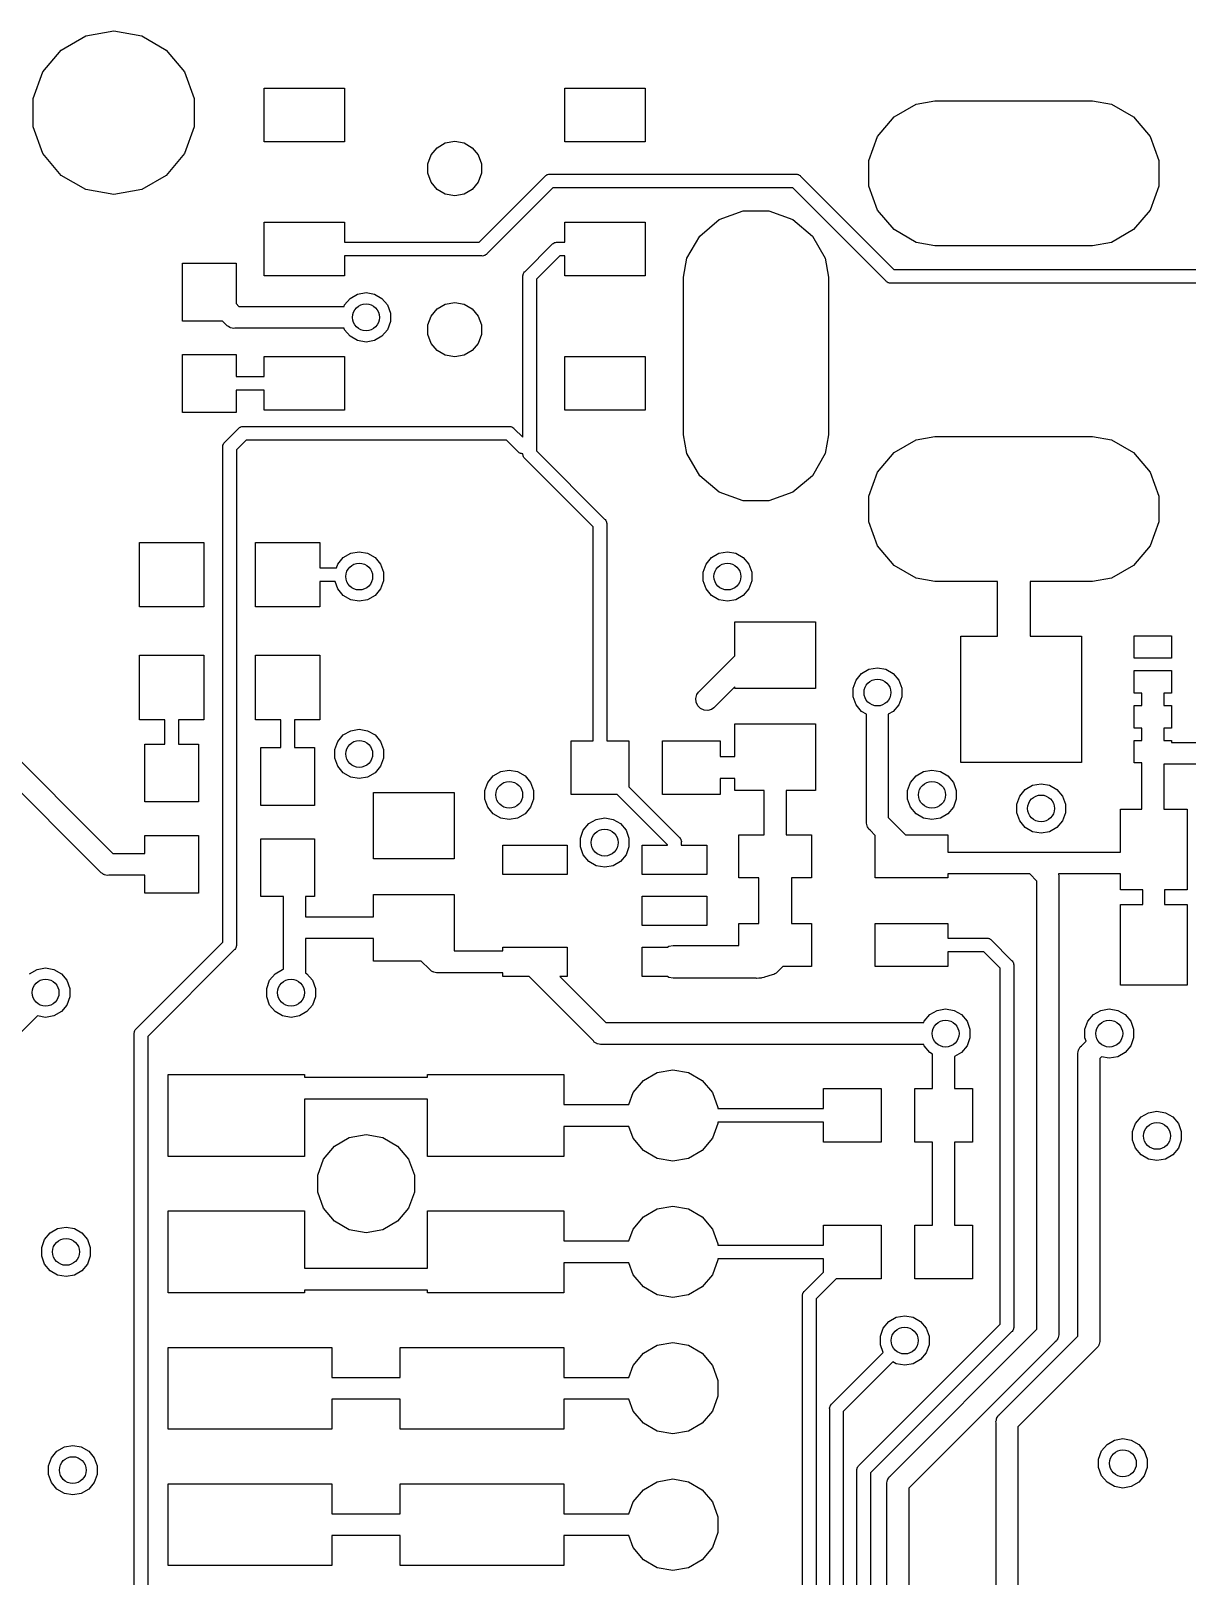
# Model space of a CAD drawing. Extents: x 109.3 to 187.7, y -145.2 to -64.7.
# Drawn here: x 130.83 to 152.36, y -94.53 to -65.76 of the extents above; entities that cross this region are included whole.
import ezdxf

# ---------------------------------------------------------------- set-up
doc = ezdxf.new("R2010")
doc.units = 0
doc.header["$MEASUREMENT"] = 0
doc.layers.add('BLACK', color=7, linetype='CONTINUOUS')

msp = doc.modelspace()

# ---------------------------------------------------------------- linework, layer by layer
at = {"layer": 'BLACK', "linetype": 'CONTINUOUS'}
for p, q in [((131.393, -66.1178), (131.851, -65.8533)), ((131.851, -65.8533), (132.372, -65.7615)), ((132.372, -65.7615), (132.893, -65.8533)), ((132.893, -65.8533), (133.351, -66.1178)), ((131.053, -66.523), (131.393, -66.1178)), ((133.351, -66.1178), (133.691, -66.523)), ((130.872, -67.0201), (131.053, -66.523)), ((133.691, -66.523), (133.872, -67.0201)), ((130.872, -67.5491), (130.872, -67.0201)), ((133.872, -67.0201), (133.872, -67.5491)), ((135.172, -67.8246), (135.172, -66.8246)), ((135.172, -66.8246), (136.672, -66.8246)), ((136.672, -66.8246), (136.672, -67.8246)), ((140.772, -67.8246), (140.772, -66.8246)), ((140.772, -66.8246), (142.272, -66.8246)), ((142.272, -66.8246), (142.272, -67.8246)), ((146.905, -67.3615), (147.317, -67.1234)), ((147.317, -67.1234), (147.668, -67.0616)), ((147.668, -67.0616), (150.604, -67.0616)), ((150.604, -67.0616), (150.955, -67.1234)), ((150.955, -67.1234), (151.367, -67.3615)), ((131.053, -68.0462), (130.872, -67.5491)), ((133.872, -67.5491), (133.691, -68.0462)), ((146.599, -67.7262), (146.905, -67.3615)), ((151.367, -67.3615), (151.673, -67.7262)), ((136.672, -67.8246), (135.172, -67.8246)), ((138.396, -67.9357), (138.548, -67.8475)), ((138.548, -67.8475), (138.722, -67.8169)), ((138.722, -67.8169), (138.896, -67.8475)), ((138.896, -67.8475), (139.048, -67.9357)), ((142.272, -67.8246), (140.772, -67.8246)), ((146.436, -68.1736), (146.599, -67.7262)), ((151.673, -67.7262), (151.836, -68.1736)), ((131.393, -68.4514), (131.053, -68.0462)), ((133.691, -68.0462), (133.351, -68.4514)), ((138.222, -68.2364), (138.282, -68.0707)), ((138.282, -68.0707), (138.396, -67.9357)), ((139.048, -67.9357), (139.162, -68.0707)), ((139.162, -68.0707), (139.222, -68.2364)), ((146.436, -68.6496), (146.436, -68.1736)), ((151.836, -68.1736), (151.836, -68.6496)), ((131.851, -68.7159), (131.393, -68.4514)), ((133.351, -68.4514), (132.893, -68.7159)), ((138.222, -68.4128), (138.222, -68.2364)), ((138.282, -68.5785), (138.222, -68.4128)), ((139.222, -68.4128), (139.162, -68.5785)), ((139.177, -69.6976), (140.406, -68.4687)), ((139.222, -68.2364), (139.222, -68.4128)), ((140.406, -68.4687), (140.417, -68.4558)), ((140.417, -68.4558), (140.432, -68.4474)), ((140.432, -68.4474), (140.446, -68.4377)), ((140.446, -68.4377), (140.451, -68.4363)), ((140.451, -68.4363), (140.456, -68.4334)), ((140.456, -68.4334), (140.473, -68.4305)), ((140.473, -68.4305), (140.489, -68.4261)), ((140.489, -68.4261), (140.506, -68.4276)), ((140.506, -68.4276), (145.067, -68.4276)), ((145.067, -68.4276), (145.083, -68.4261)), ((145.083, -68.4261), (145.1, -68.4305)), ((145.1, -68.4305), (145.116, -68.4334)), ((145.116, -68.4334), (145.121, -68.4363)), ((145.121, -68.4363), (145.127, -68.4377)), ((145.127, -68.4377), (145.14, -68.4474)), ((145.14, -68.4474), (145.155, -68.4558)), ((145.155, -68.4558), (145.166, -68.4687)), ((145.166, -68.4687), (146.903, -70.2056)), ((132.372, -68.8077), (131.851, -68.7159)), ((132.893, -68.7159), (132.372, -68.8077)), ((138.396, -68.7135), (138.282, -68.5785)), ((138.548, -68.8017), (138.396, -68.7135)), ((139.048, -68.7135), (138.896, -68.8017)), ((139.162, -68.5785), (139.048, -68.7135)), ((140.553, -68.6816), (139.324, -69.9105)), ((145.019, -68.6816), (140.553, -68.6816)), ((146.756, -70.4185), (145.019, -68.6816)), ((146.599, -69.097), (146.436, -68.6496)), ((151.836, -68.6496), (151.673, -69.097)), ((138.722, -68.8323), (138.548, -68.8017)), ((138.896, -68.8017), (138.722, -68.8323)), ((135.172, -70.3246), (135.172, -69.3246)), ((135.172, -69.3246), (136.672, -69.3246)), ((136.672, -69.3246), (136.672, -69.6976)), ((140.772, -69.6976), (140.772, -69.3246)), ((140.772, -69.3246), (142.272, -69.3246)), ((142.272, -69.3246), (142.272, -70.3246)), ((143.286, -69.5805), (143.651, -69.2744)), ((143.651, -69.2744), (144.098, -69.1116)), ((144.098, -69.1116), (144.574, -69.1116)), ((144.574, -69.1116), (145.022, -69.2744)), ((145.022, -69.2744), (145.386, -69.5805)), ((146.905, -69.4617), (146.599, -69.097)), ((151.673, -69.097), (151.367, -69.4617)), ((143.048, -69.9928), (143.286, -69.5805)), ((145.386, -69.5805), (145.624, -69.9928)), ((147.317, -69.6998), (146.905, -69.4617)), ((151.367, -69.4617), (150.955, -69.6998)), ((136.672, -69.6976), (139.177, -69.6976)), ((140.033, -70.2389), (140.533, -69.7387)), ((140.533, -69.7387), (140.544, -69.7258)), ((140.544, -69.7258), (140.559, -69.7174)), ((140.559, -69.7174), (140.573, -69.7077)), ((140.573, -69.7077), (140.578, -69.7063)), ((140.578, -69.7063), (140.583, -69.7034)), ((140.583, -69.7034), (140.6, -69.7005)), ((140.6, -69.7005), (140.616, -69.6961)), ((140.616, -69.6961), (140.633, -69.6976)), ((140.633, -69.6976), (140.772, -69.6976)), ((147.668, -69.7616), (147.317, -69.6998)), ((150.604, -69.7616), (147.668, -69.7616)), ((150.955, -69.6998), (150.604, -69.7616)), ((133.65, -71.1631), (133.65, -70.0881)), ((133.65, -70.0881), (134.65, -70.0881)), ((134.65, -70.0881), (134.65, -70.8382)), ((139.225, -69.9516), (136.672, -69.9516)), ((136.672, -69.9516), (136.672, -70.3246)), ((139.241, -69.9531), (139.225, -69.9516)), ((139.258, -69.9487), (139.241, -69.9531)), ((139.274, -69.9458), (139.258, -69.9487)), ((139.279, -69.9429), (139.274, -69.9458)), ((139.285, -69.9415), (139.279, -69.9429)), ((139.298, -69.9318), (139.285, -69.9415)), ((139.313, -69.9234), (139.298, -69.9318)), ((139.324, -69.9105), (139.313, -69.9234)), ((140.68, -69.9516), (140.246, -70.3852)), ((140.772, -69.9516), (140.68, -69.9516)), ((140.772, -70.3246), (140.772, -69.9516)), ((142.986, -70.3435), (143.048, -69.9928)), ((145.624, -69.9928), (145.686, -70.3435)), ((136.672, -70.3246), (135.172, -70.3246)), ((139.991, -70.3214), (139.995, -70.3051)), ((139.992, -70.3381), (139.991, -70.3214)), ((139.992, -73.328), (139.992, -70.3381)), ((139.995, -70.3051), (139.998, -70.2885)), ((139.998, -70.2885), (140.001, -70.2836)), ((140.001, -70.2836), (140.002, -70.2781)), ((140.002, -70.2781), (140.012, -70.2643)), ((140.012, -70.2643), (140.02, -70.2497)), ((140.02, -70.2497), (140.033, -70.2389)), ((140.246, -70.3852), (140.246, -73.582)), ((142.272, -70.3246), (140.772, -70.3246)), ((142.986, -73.2797), (142.986, -70.3435)), ((145.686, -70.3435), (145.686, -73.2797)), ((146.767, -70.4314), (146.756, -70.4185)), ((146.782, -70.4398), (146.767, -70.4314)), ((146.796, -70.4495), (146.782, -70.4398)), ((146.801, -70.4509), (146.796, -70.4495)), ((146.806, -70.4538), (146.801, -70.4509)), ((146.823, -70.4567), (146.806, -70.4538)), ((146.839, -70.4611), (146.823, -70.4567)), ((146.856, -70.4596), (146.839, -70.4611)), ((153.073, -70.4596), (146.856, -70.4596)), ((146.903, -70.2056), (156.624, -70.2056)), ((136.673, -70.8645), (136.775, -70.7421)), ((136.775, -70.7421), (136.914, -70.6622)), ((136.914, -70.6622), (137.071, -70.6344)), ((137.071, -70.6344), (137.228, -70.6622)), ((137.228, -70.6622), (137.367, -70.7421)), ((137.367, -70.7421), (137.47, -70.8645)), ((134.65, -70.8382), (134.703, -70.8914)), ((134.703, -70.8914), (136.663, -70.8914)), ((136.663, -70.8914), (136.673, -70.8645)), ((137.47, -70.8645), (137.524, -71.0147)), ((137.524, -71.0147), (137.524, -71.1745)), ((138.282, -71.0707), (138.396, -70.9357)), ((138.396, -70.9357), (138.548, -70.8475)), ((138.548, -70.8475), (138.722, -70.8169)), ((138.722, -70.8169), (138.896, -70.8475)), ((138.896, -70.8475), (139.048, -70.9357)), ((139.048, -70.9357), (139.162, -71.0707)), ((134.4, -71.1631), (133.65, -71.1631)), ((134.469, -71.232), (134.4, -71.1631)), ((134.486, -71.2527), (134.469, -71.232)), ((134.51, -71.2661), (134.486, -71.2527)), ((134.532, -71.2816), (134.51, -71.2661)), ((134.541, -71.284), (134.532, -71.2816)), ((134.549, -71.2885), (134.541, -71.284)), ((134.575, -71.2932), (134.549, -71.2885)), ((134.601, -71.3001), (134.575, -71.2932)), ((134.628, -71.2978), (134.601, -71.3001)), ((136.663, -71.2978), (134.628, -71.2978)), ((136.673, -71.3247), (136.663, -71.2978)), ((136.775, -71.4471), (136.673, -71.3247)), ((137.47, -71.3247), (137.367, -71.4471)), ((137.524, -71.1745), (137.47, -71.3247)), ((138.222, -71.2364), (138.282, -71.0707)), ((138.222, -71.4128), (138.222, -71.2364)), ((139.162, -71.0707), (139.222, -71.2364)), ((139.222, -71.2364), (139.222, -71.4128)), ((136.914, -71.527), (136.775, -71.4471)), ((137.071, -71.5548), (136.914, -71.527)), ((137.228, -71.527), (137.071, -71.5548)), ((137.367, -71.4471), (137.228, -71.527)), ((138.282, -71.5785), (138.222, -71.4128)), ((138.396, -71.7135), (138.282, -71.5785)), ((139.162, -71.5785), (139.048, -71.7135)), ((139.222, -71.4128), (139.162, -71.5785)), ((133.65, -72.8631), (133.65, -71.7881)), ((133.65, -71.7881), (134.65, -71.7881)), ((134.65, -71.7881), (134.65, -72.1986)), ((135.172, -72.1986), (135.172, -71.8246)), ((135.172, -71.8246), (136.672, -71.8246)), ((136.672, -71.8246), (136.672, -72.8246)), ((138.548, -71.8017), (138.396, -71.7135)), ((138.722, -71.8323), (138.548, -71.8017)), ((138.896, -71.8017), (138.722, -71.8323)), ((139.048, -71.7135), (138.896, -71.8017)), ((140.772, -72.8246), (140.772, -71.8246)), ((140.772, -71.8246), (142.272, -71.8246)), ((142.272, -71.8246), (142.272, -72.8246)), ((134.65, -72.1986), (135.172, -72.1986)), ((135.172, -72.4526), (134.65, -72.4526)), ((134.65, -72.4526), (134.65, -72.8631)), ((135.172, -72.8246), (135.172, -72.4526)), ((134.65, -72.8631), (133.65, -72.8631)), ((136.672, -72.8246), (135.172, -72.8246)), ((142.272, -72.8246), (140.772, -72.8246)), ((134.445, -73.4139), (134.691, -73.1677)), ((134.691, -73.1677), (134.702, -73.1548)), ((134.702, -73.1548), (134.717, -73.1464)), ((134.717, -73.1464), (134.731, -73.1367)), ((134.731, -73.1367), (134.736, -73.1353)), ((134.736, -73.1353), (134.741, -73.1324)), ((134.741, -73.1324), (134.758, -73.1295)), ((134.758, -73.1295), (134.774, -73.1251)), ((134.774, -73.1251), (134.791, -73.1266)), ((134.791, -73.1266), (139.733, -73.1266)), ((139.733, -73.1266), (139.749, -73.1251)), ((139.749, -73.1251), (139.766, -73.1295)), ((139.766, -73.1295), (139.782, -73.1324)), ((139.782, -73.1324), (139.787, -73.1353)), ((139.787, -73.1353), (139.793, -73.1367)), ((139.793, -73.1367), (139.806, -73.1464)), ((139.806, -73.1464), (139.821, -73.1548)), ((139.821, -73.1548), (139.832, -73.1677)), ((139.832, -73.1677), (139.992, -73.328)), ((143.048, -73.6304), (142.986, -73.2797)), ((145.686, -73.2797), (145.624, -73.6304)), ((147.317, -73.3734), (147.668, -73.3116)), ((147.668, -73.3116), (150.604, -73.3116)), ((150.604, -73.3116), (150.955, -73.3734)), ((134.403, -73.4964), (134.407, -73.4801)), ((134.404, -73.5131), (134.403, -73.4964)), ((134.404, -82.726), (134.404, -73.5131)), ((134.407, -73.4801), (134.41, -73.4635)), ((134.41, -73.4635), (134.413, -73.4586)), ((134.413, -73.4586), (134.414, -73.4531)), ((134.414, -73.4531), (134.424, -73.4393)), ((134.424, -73.4393), (134.432, -73.4247)), ((134.432, -73.4247), (134.445, -73.4139)), ((134.838, -73.3806), (134.658, -73.5602)), ((134.658, -73.5602), (134.658, -82.7731)), ((139.685, -73.3806), (134.838, -73.3806)), ((139.898, -73.5935), (139.685, -73.3806)), ((139.909, -73.6064), (139.898, -73.5935)), ((139.924, -73.6148), (139.909, -73.6064)), ((139.938, -73.6245), (139.924, -73.6148)), ((139.943, -73.6259), (139.938, -73.6245)), ((139.948, -73.6288), (139.943, -73.6259)), ((139.965, -73.6317), (139.948, -73.6288)), ((139.981, -73.6361), (139.965, -73.6317)), ((139.992, -73.6351), (139.981, -73.6361)), ((139.991, -73.6458), (139.992, -73.6351)), ((139.995, -73.6621), (139.991, -73.6458)), ((140.246, -73.582), (141.514, -74.8499)), ((143.286, -74.0427), (143.048, -73.6304)), ((145.624, -73.6304), (145.386, -74.0427)), ((146.599, -73.9762), (146.905, -73.6115)), ((146.905, -73.6115), (147.317, -73.3734)), ((150.955, -73.3734), (151.367, -73.6115)), ((151.367, -73.6115), (151.673, -73.9762)), ((139.998, -73.6787), (139.995, -73.6621)), ((140.001, -73.6836), (139.998, -73.6787)), ((140.002, -73.6891), (140.001, -73.6836)), ((140.012, -73.7029), (140.002, -73.6891)), ((140.02, -73.7175), (140.012, -73.7029)), ((140.033, -73.7283), (140.02, -73.7175)), ((141.301, -74.9962), (140.033, -73.7283)), ((143.651, -74.3488), (143.286, -74.0427)), ((145.386, -74.0427), (145.022, -74.3488)), ((146.436, -74.4236), (146.599, -73.9762)), ((151.673, -73.9762), (151.836, -74.4236)), ((144.098, -74.5116), (143.651, -74.3488)), ((145.022, -74.3488), (144.574, -74.5116)), ((146.436, -74.8996), (146.436, -74.4236)), ((151.836, -74.4236), (151.836, -74.8996)), ((144.574, -74.5116), (144.098, -74.5116)), ((141.301, -78.9766), (141.301, -74.9962)), ((141.514, -74.8499), (141.527, -74.8607)), ((141.527, -74.8607), (141.535, -74.8753)), ((141.535, -74.8753), (141.545, -74.8891)), ((141.545, -74.8891), (141.546, -74.8946)), ((141.546, -74.8946), (141.549, -74.8995)), ((141.549, -74.8995), (141.552, -74.9161)), ((141.552, -74.9161), (141.557, -74.9324)), ((141.557, -74.9324), (141.555, -74.9491)), ((141.555, -74.9491), (141.555, -78.9766)), ((146.599, -75.347), (146.436, -74.8996)), ((151.836, -74.8996), (151.673, -75.347)), ((132.852, -76.4866), (132.852, -75.2866)), ((132.852, -75.2866), (134.052, -75.2866)), ((134.052, -75.2866), (134.052, -76.4866)), ((135.011, -76.4866), (135.011, -75.2866)), ((135.011, -75.2866), (136.211, -75.2866)), ((136.211, -75.2866), (136.211, -75.7596)), ((146.905, -75.7117), (146.599, -75.347)), ((151.673, -75.347), (151.367, -75.7117)), ((136.546, -75.6905), (136.648, -75.5681)), ((136.648, -75.5681), (136.787, -75.4882)), ((136.787, -75.4882), (136.944, -75.4604)), ((136.944, -75.4604), (137.101, -75.4882)), ((137.101, -75.4882), (137.24, -75.5681)), ((137.24, -75.5681), (137.343, -75.6905)), ((143.404, -75.6905), (143.506, -75.5681)), ((143.506, -75.5681), (143.645, -75.4882)), ((143.645, -75.4882), (143.802, -75.4604)), ((143.802, -75.4604), (143.959, -75.4882)), ((143.959, -75.4882), (144.098, -75.5681)), ((144.098, -75.5681), (144.201, -75.6905)), ((136.211, -75.7596), (136.52, -75.7596)), ((136.52, -75.7596), (136.546, -75.6905)), ((137.343, -75.6905), (137.397, -75.8407)), ((137.397, -75.8407), (137.397, -76.0005)), ((143.349, -75.8407), (143.404, -75.6905)), ((143.349, -76.0005), (143.349, -75.8407)), ((144.201, -75.6905), (144.255, -75.8407)), ((144.255, -75.8407), (144.255, -76.0005)), ((147.317, -75.9498), (146.905, -75.7117)), ((151.367, -75.7117), (150.955, -75.9498)), ((136.496, -76.0136), (136.211, -76.0136)), ((136.211, -76.0136), (136.211, -76.4866)), ((136.546, -76.1507), (136.496, -76.0136)), ((136.648, -76.2731), (136.546, -76.1507)), ((137.343, -76.1507), (137.24, -76.2731)), ((137.397, -76.0005), (137.343, -76.1507)), ((143.404, -76.1507), (143.349, -76.0005)), ((143.506, -76.2731), (143.404, -76.1507)), ((144.201, -76.1507), (144.098, -76.2731)), ((144.255, -76.0005), (144.201, -76.1507)), ((147.668, -76.0116), (147.317, -75.9498)), ((148.831, -76.0116), (147.668, -76.0116)), ((148.831, -77.0316), (148.831, -76.0116)), ((150.604, -76.0116), (149.441, -76.0116)), ((149.441, -76.0116), (149.441, -77.0316)), ((150.955, -75.9498), (150.604, -76.0116)), ((134.052, -76.4866), (132.852, -76.4866)), ((136.211, -76.4866), (135.011, -76.4866)), ((136.787, -76.353), (136.648, -76.2731)), ((136.944, -76.3808), (136.787, -76.353)), ((137.101, -76.353), (136.944, -76.3808)), ((137.24, -76.2731), (137.101, -76.353)), ((143.645, -76.353), (143.506, -76.2731)), ((143.802, -76.3808), (143.645, -76.353)), ((143.959, -76.353), (143.802, -76.3808)), ((144.098, -76.2731), (143.959, -76.353)), ((143.941, -77.3992), (143.941, -76.7636)), ((143.941, -76.7636), (145.441, -76.7636)), ((145.441, -76.7636), (145.441, -78.0036)), ((148.15, -79.3816), (148.15, -77.0316)), ((148.15, -77.0316), (148.831, -77.0316)), ((149.441, -77.0316), (150.4, -77.0316)), ((150.4, -77.0316), (150.4, -79.3816)), ((151.375, -77.4416), (151.375, -77.0216)), ((151.375, -77.0216), (152.075, -77.0216)), ((152.075, -77.0216), (152.075, -77.4416)), ((132.852, -78.5866), (132.852, -77.3866)), ((132.852, -77.3866), (134.052, -77.3866)), ((134.052, -77.3866), (134.052, -78.5866)), ((135.011, -78.5866), (135.011, -77.3866)), ((135.011, -77.3866), (136.211, -77.3866)), ((136.211, -77.3866), (136.211, -78.5866)), ((143.265, -78.0755), (143.941, -77.3992)), ((146.3, -77.7271), (146.439, -77.6472)), ((146.439, -77.6472), (146.596, -77.6194)), ((146.596, -77.6194), (146.753, -77.6472)), ((146.753, -77.6472), (146.892, -77.7271)), ((152.075, -77.4416), (151.375, -77.4416)), ((151.375, -78.0916), (151.375, -77.6716)), ((151.375, -77.6716), (152.075, -77.6716)), ((152.075, -77.6716), (152.075, -78.0916)), ((146.143, -77.9997), (146.198, -77.8495)), ((146.198, -77.8495), (146.3, -77.7271)), ((146.892, -77.7271), (146.995, -77.8495)), ((146.995, -77.8495), (147.049, -77.9997)), ((143.216, -78.1886), (143.234, -78.1194)), ((143.222, -78.26), (143.216, -78.1886)), ((143.234, -78.1194), (143.265, -78.0755)), ((143.941, -77.974), (143.552, -78.3629)), ((143.941, -78.0036), (143.941, -77.974)), ((145.441, -78.0036), (143.941, -78.0036)), ((146.143, -78.1595), (146.143, -77.9997)), ((146.198, -78.3097), (146.143, -78.1595)), ((147.049, -78.1595), (146.995, -78.3097)), ((147.049, -77.9997), (147.049, -78.1595)), ((151.522, -78.0916), (151.375, -78.0916)), ((151.522, -78.3216), (151.522, -78.0916)), ((152.075, -78.0916), (151.928, -78.0916)), ((151.928, -78.0916), (151.928, -78.3216)), ((129.752, -78.4739), (132.354, -81.0759)), ((143.252, -78.3249), (143.222, -78.26)), ((143.303, -78.3756), (143.252, -78.3249)), ((143.368, -78.4059), (143.303, -78.3756)), ((143.439, -78.4121), (143.368, -78.4059)), ((143.508, -78.3936), (143.439, -78.4121)), ((143.552, -78.3629), (143.508, -78.3936)), ((146.3, -78.4321), (146.198, -78.3097)), ((146.393, -78.4856), (146.3, -78.4321)), ((146.393, -78.6968), (146.393, -78.4856)), ((146.892, -78.4321), (146.799, -78.4856)), ((146.799, -78.4856), (146.799, -80.4084)), ((146.995, -78.3097), (146.892, -78.4321)), ((151.375, -78.7416), (151.375, -78.3216)), ((151.375, -78.3216), (151.522, -78.3216)), ((151.928, -78.3216), (152.075, -78.3216)), ((152.075, -78.3216), (152.075, -78.7416)), ((132.12, -81.4165), (129.518, -78.8145)), ((133.325, -78.5866), (132.852, -78.5866)), ((133.325, -79.0416), (133.325, -78.5866)), ((134.052, -78.5866), (133.579, -78.5866)), ((133.579, -78.5866), (133.579, -79.0416)), ((135.484, -78.5866), (135.011, -78.5866)), ((135.484, -79.1051), (135.484, -78.5866)), ((136.211, -78.5866), (135.738, -78.5866)), ((135.738, -78.5866), (135.738, -79.1051)), ((136.648, -78.8701), (136.787, -78.7902)), ((136.787, -78.7902), (136.944, -78.7624)), ((136.944, -78.7624), (137.101, -78.7902)), ((137.101, -78.7902), (137.24, -78.8701)), ((143.941, -79.2734), (143.941, -78.6636)), ((143.941, -78.6636), (145.441, -78.6636)), ((145.441, -78.6636), (145.441, -79.9036)), ((146.393, -80.4837), (146.393, -78.6968)), ((151.522, -78.7416), (151.375, -78.7416)), ((151.522, -78.9716), (151.522, -78.7416)), ((152.075, -78.7416), (151.928, -78.7416)), ((151.928, -78.7416), (151.928, -78.9716)), ((132.952, -80.1166), (132.952, -79.0416)), ((132.952, -79.0416), (133.325, -79.0416)), ((133.579, -79.0416), (133.952, -79.0416)), ((133.952, -79.0416), (133.952, -80.1166)), ((135.111, -80.1801), (135.111, -79.1051)), ((135.111, -79.1051), (135.484, -79.1051)), ((135.738, -79.1051), (136.111, -79.1051)), ((136.111, -79.1051), (136.111, -80.1801)), ((136.491, -79.1427), (136.546, -78.9925)), ((136.546, -78.9925), (136.648, -78.8701)), ((137.24, -78.8701), (137.343, -78.9925)), ((137.343, -78.9925), (137.397, -79.1427)), ((140.891, -79.9766), (140.891, -78.9766)), ((140.891, -78.9766), (141.301, -78.9766)), ((141.555, -78.9766), (141.966, -78.9766)), ((141.966, -78.9766), (141.966, -79.8345)), ((142.591, -79.9766), (142.591, -78.9766)), ((142.591, -78.9766), (143.666, -78.9766)), ((143.666, -78.9766), (143.666, -79.2734)), ((151.375, -79.3916), (151.375, -78.9716)), ((151.375, -78.9716), (151.522, -78.9716)), ((151.928, -78.9716), (152.075, -78.9716)), ((152.075, -78.9716), (152.075, -79.0074)), ((152.075, -79.0074), (153.368, -79.0074)), ((136.491, -79.3025), (136.491, -79.1427)), ((136.546, -79.4527), (136.491, -79.3025)), ((137.397, -79.3025), (137.343, -79.4527)), ((137.397, -79.1427), (137.397, -79.3025)), ((143.666, -79.2734), (143.941, -79.2734)), ((150.4, -79.3816), (148.15, -79.3816)), ((151.522, -79.3916), (151.375, -79.3916)), ((151.522, -80.2506), (151.522, -79.3916)), ((136.648, -79.5751), (136.546, -79.4527)), ((136.787, -79.655), (136.648, -79.5751)), ((136.944, -79.6828), (136.787, -79.655)), ((137.101, -79.655), (136.944, -79.6828)), ((137.24, -79.5751), (137.101, -79.655)), ((137.343, -79.4527), (137.24, -79.5751)), ((139.34, -79.7545), (139.442, -79.6321)), ((139.442, -79.6321), (139.581, -79.5522)), ((139.581, -79.5522), (139.738, -79.5244)), ((139.738, -79.5244), (139.895, -79.5522)), ((139.895, -79.5522), (140.034, -79.6321)), ((140.034, -79.6321), (140.137, -79.7545)), ((143.941, -79.6798), (143.666, -79.6798)), ((143.666, -79.6798), (143.666, -79.9766)), ((143.941, -79.9036), (143.941, -79.6798)), ((147.214, -79.7545), (147.316, -79.6321)), ((147.316, -79.6321), (147.455, -79.5522)), ((147.455, -79.5522), (147.612, -79.5244)), ((147.612, -79.5244), (147.769, -79.5522)), ((147.769, -79.5522), (147.908, -79.6321)), ((147.908, -79.6321), (148.011, -79.7545)), ((153.538, -79.4138), (151.928, -79.4138)), ((151.928, -79.4138), (151.928, -80.2506)), ((137.21, -81.1786), (137.21, -79.9386)), ((137.21, -79.9386), (138.71, -79.9386)), ((138.71, -79.9386), (138.71, -81.1786)), ((139.285, -79.9047), (139.34, -79.7545)), ((139.285, -80.0645), (139.285, -79.9047)), ((140.137, -79.7545), (140.191, -79.9047)), ((140.191, -79.9047), (140.191, -80.0645)), ((141.748, -79.9766), (140.891, -79.9766)), ((142.689, -80.9173), (141.748, -79.9766)), ((141.966, -79.8345), (142.902, -80.771)), ((143.666, -79.9766), (142.591, -79.9766)), ((144.488, -79.9036), (143.941, -79.9036)), ((144.488, -80.7276), (144.488, -79.9036)), ((145.441, -79.9036), (144.894, -79.9036)), ((144.894, -79.9036), (144.894, -80.7276)), ((147.159, -79.9047), (147.214, -79.7545)), ((147.159, -80.0645), (147.159, -79.9047)), ((148.011, -79.7545), (148.065, -79.9047)), ((148.065, -79.9047), (148.065, -80.0645)), ((149.246, -80.0085), (149.348, -79.8861)), ((149.348, -79.8861), (149.487, -79.8062)), ((149.487, -79.8062), (149.644, -79.7784)), ((149.644, -79.7784), (149.801, -79.8062)), ((149.801, -79.8062), (149.94, -79.8861)), ((149.94, -79.8861), (150.043, -80.0085)), ((133.952, -80.1166), (132.952, -80.1166)), ((136.111, -80.1801), (135.111, -80.1801)), ((139.34, -80.2147), (139.285, -80.0645)), ((139.442, -80.3371), (139.34, -80.2147)), ((140.137, -80.2147), (140.034, -80.3371)), ((140.191, -80.0645), (140.137, -80.2147)), ((147.214, -80.2147), (147.159, -80.0645)), ((147.316, -80.3371), (147.214, -80.2147)), ((148.011, -80.2147), (147.908, -80.3371)), ((148.065, -80.0645), (148.011, -80.2147)), ((149.191, -80.1587), (149.246, -80.0085)), ((149.191, -80.3185), (149.191, -80.1587)), ((150.043, -80.0085), (150.097, -80.1587)), ((150.097, -80.1587), (150.097, -80.3185)), ((151.122, -81.0514), (151.122, -80.2506)), ((151.122, -80.2506), (151.522, -80.2506)), ((151.928, -80.2506), (152.362, -80.2506)), ((152.362, -80.2506), (152.362, -81.7506)), ((139.581, -80.417), (139.442, -80.3371)), ((139.738, -80.4448), (139.581, -80.417)), ((139.895, -80.417), (139.738, -80.4448)), ((140.034, -80.3371), (139.895, -80.417)), ((141.118, -80.6435), (141.22, -80.5211)), ((141.22, -80.5211), (141.359, -80.4412)), ((141.359, -80.4412), (141.516, -80.4134)), ((141.516, -80.4134), (141.673, -80.4412)), ((141.673, -80.4412), (141.812, -80.5211)), ((141.812, -80.5211), (141.915, -80.6435)), ((146.391, -80.5106), (146.393, -80.4837)), ((146.398, -80.5366), (146.391, -80.5106)), ((146.402, -80.5632), (146.398, -80.5366)), ((146.799, -80.4084), (147.118, -80.7276)), ((147.455, -80.417), (147.316, -80.3371)), ((147.612, -80.4448), (147.455, -80.417)), ((147.769, -80.417), (147.612, -80.4448)), ((147.908, -80.3371), (147.769, -80.417)), ((149.246, -80.4687), (149.191, -80.3185)), ((149.348, -80.5911), (149.246, -80.4687)), ((150.043, -80.4687), (149.94, -80.5911)), ((150.097, -80.3185), (150.043, -80.4687)), ((132.952, -81.0759), (132.952, -80.7416)), ((132.952, -80.7416), (133.952, -80.7416)), ((133.952, -80.7416), (133.952, -81.8166)), ((135.111, -81.8801), (135.111, -80.8051)), ((135.111, -80.8051), (136.111, -80.8051)), ((136.111, -80.8051), (136.111, -81.8801)), ((141.063, -80.7937), (141.118, -80.6435)), ((141.063, -80.9535), (141.063, -80.7937)), ((141.915, -80.6435), (141.969, -80.7937)), ((141.969, -80.7937), (141.969, -80.9535)), ((142.902, -80.771), (142.915, -80.7818)), ((142.915, -80.7818), (142.923, -80.7964)), ((142.923, -80.7964), (142.933, -80.8102)), ((142.933, -80.8102), (142.935, -80.8157)), ((142.935, -80.8157), (142.937, -80.8206)), ((142.937, -80.8206), (142.94, -80.8372)), ((142.94, -80.8372), (142.945, -80.8535)), ((144.016, -81.5276), (144.016, -80.7276)), ((144.016, -80.7276), (144.488, -80.7276)), ((144.894, -80.7276), (145.366, -80.7276)), ((145.366, -80.7276), (145.366, -81.5276)), ((146.407, -80.571), (146.402, -80.5632)), ((146.409, -80.5798), (146.407, -80.571)), ((146.425, -80.6019), (146.409, -80.5798)), ((146.438, -80.6252), (146.425, -80.6019)), ((146.459, -80.6426), (146.438, -80.6252)), ((146.556, -80.74), (146.459, -80.6426)), ((146.556, -81.5276), (146.556, -80.74)), ((147.118, -80.7276), (147.906, -80.7276)), ((147.906, -80.7276), (147.906, -81.0514)), ((149.487, -80.671), (149.348, -80.5911)), ((149.644, -80.6988), (149.487, -80.671)), ((149.801, -80.671), (149.644, -80.6988)), ((149.94, -80.5911), (149.801, -80.671)), ((132.354, -81.0759), (132.952, -81.0759)), ((139.616, -81.4686), (139.616, -80.9186)), ((139.616, -80.9186), (140.816, -80.9186)), ((140.816, -80.9186), (140.816, -81.4686)), ((141.118, -81.1037), (141.063, -80.9535)), ((141.22, -81.2261), (141.118, -81.1037)), ((141.915, -81.1037), (141.812, -81.2261)), ((141.969, -80.9535), (141.915, -81.1037)), ((142.216, -81.4686), (142.216, -80.9186)), ((142.216, -80.9186), (142.689, -80.9186)), ((142.689, -80.9186), (142.689, -80.9173)), ((142.945, -80.8535), (142.943, -80.8702)), ((142.943, -80.8702), (142.943, -80.9186)), ((142.943, -80.9186), (143.416, -80.9186)), ((143.416, -80.9186), (143.416, -81.4686)), ((147.906, -81.0514), (149.508, -81.0514)), ((149.508, -81.0514), (149.535, -81.0491)), ((149.535, -81.0491), (149.544, -81.0514)), ((149.544, -81.0514), (151.122, -81.0514)), ((138.71, -81.1786), (137.21, -81.1786)), ((141.359, -81.306), (141.22, -81.2261)), ((141.516, -81.3338), (141.359, -81.306)), ((141.673, -81.306), (141.516, -81.3338)), ((141.812, -81.2261), (141.673, -81.306)), ((132.137, -81.4372), (132.12, -81.4165)), ((132.16, -81.4506), (132.137, -81.4372)), ((132.182, -81.4661), (132.16, -81.4506)), ((132.191, -81.4685), (132.182, -81.4661)), ((132.199, -81.473), (132.191, -81.4685)), ((132.226, -81.4777), (132.199, -81.473)), ((132.252, -81.4846), (132.226, -81.4777)), ((132.278, -81.4823), (132.252, -81.4846)), ((132.952, -81.4823), (132.278, -81.4823)), ((132.952, -81.8166), (132.952, -81.4823)), ((140.816, -81.4686), (139.616, -81.4686)), ((143.416, -81.4686), (142.216, -81.4686)), ((144.386, -81.5276), (144.016, -81.5276)), ((144.386, -82.3786), (144.386, -81.5276)), ((145.366, -81.5276), (144.996, -81.5276)), ((144.996, -81.5276), (144.996, -82.3786)), ((147.906, -81.5276), (146.556, -81.5276)), ((149.433, -81.4578), (147.906, -81.4578)), ((147.906, -81.4578), (147.906, -81.5276)), ((149.568, -81.5928), (149.433, -81.4578)), ((149.568, -89.9334), (149.568, -81.5928)), ((151.122, -81.4578), (149.968, -81.4578)), ((149.968, -81.4578), (149.97, -81.4646)), ((149.97, -81.4646), (149.977, -81.4906)), ((149.977, -81.4906), (149.974, -81.5175)), ((149.974, -81.5175), (149.974, -90.0087)), ((151.122, -81.7506), (151.122, -81.4578)), ((133.952, -81.8166), (132.952, -81.8166)), ((135.534, -81.8801), (135.111, -81.8801)), ((135.534, -82.4978), (135.534, -81.8801)), ((136.111, -81.8801), (135.941, -81.8801)), ((135.941, -81.8801), (135.941, -82.2554)), ((137.21, -82.2554), (137.21, -81.8386)), ((137.21, -81.8386), (138.71, -81.8386)), ((138.71, -81.8386), (138.71, -82.8904)), ((142.216, -82.4186), (142.216, -81.8686)), ((142.216, -81.8686), (143.416, -81.8686)), ((143.416, -81.8686), (143.416, -82.4186)), ((151.539, -81.7506), (151.122, -81.7506)), ((151.539, -82.0286), (151.539, -81.7506)), ((152.362, -81.7506), (151.945, -81.7506)), ((151.945, -81.7506), (151.945, -82.0286)), ((135.941, -82.2554), (137.21, -82.2554)), ((151.122, -83.5286), (151.122, -82.0286)), ((151.122, -82.0286), (151.539, -82.0286)), ((151.945, -82.0286), (152.362, -82.0286)), ((152.362, -82.0286), (152.362, -83.5286)), ((135.532, -82.5066), (135.534, -82.4978)), ((135.534, -82.5335), (135.532, -82.5066)), ((135.534, -83.232), (135.534, -82.5335)), ((143.416, -82.4186), (142.216, -82.4186)), ((144.016, -82.7888), (144.016, -82.3786)), ((144.016, -82.3786), (144.386, -82.3786)), ((144.996, -82.3786), (145.366, -82.3786)), ((145.366, -82.3786), (145.366, -83.1786)), ((146.556, -83.1786), (146.556, -82.3786)), ((146.556, -82.3786), (147.906, -82.3786)), ((147.906, -82.3786), (147.906, -82.6516)), ((132.794, -84.3359), (134.404, -82.726)), ((134.638, -82.8469), (134.63, -82.8615)), ((134.648, -82.8331), (134.638, -82.8469)), ((134.649, -82.8276), (134.648, -82.8331)), ((134.652, -82.8227), (134.649, -82.8276)), ((134.655, -82.8061), (134.652, -82.8227)), ((134.66, -82.7898), (134.655, -82.8061)), ((134.658, -82.7731), (134.66, -82.7898)), ((137.21, -82.6618), (135.941, -82.6618)), ((135.941, -82.6618), (135.941, -83.2983)), ((137.21, -83.0786), (137.21, -82.6618)), ((139.616, -82.8904), (139.616, -82.8186)), ((139.616, -82.8186), (140.816, -82.8186)), ((140.816, -82.8186), (140.816, -83.3686)), ((142.216, -83.3686), (142.216, -82.8186)), ((142.216, -82.8186), (142.683, -82.8186)), ((142.683, -82.8186), (142.71, -82.8028)), ((142.71, -82.8028), (142.79, -82.7888)), ((142.79, -82.7888), (144.016, -82.7888)), ((147.906, -82.6516), (148.623, -82.6516)), ((148.623, -82.6516), (148.639, -82.6501)), ((148.639, -82.6501), (148.656, -82.6545)), ((148.656, -82.6545), (148.672, -82.6574)), ((148.672, -82.6574), (148.677, -82.6603)), ((148.677, -82.6603), (148.683, -82.6617)), ((148.683, -82.6617), (148.696, -82.6714)), ((148.696, -82.6714), (148.711, -82.6798)), ((148.711, -82.6798), (148.722, -82.6927)), ((148.722, -82.6927), (149.095, -83.0659)), ((134.617, -82.8723), (133.007, -84.4822)), ((134.63, -82.8615), (134.617, -82.8723)), ((138.1, -83.0786), (137.21, -83.0786)), ((138.252, -83.231), (138.1, -83.0786)), ((138.71, -82.8904), (139.616, -82.8904)), ((148.575, -82.9056), (147.906, -82.9056)), ((147.906, -82.9056), (147.906, -83.1786)), ((148.882, -83.2122), (148.575, -82.9056)), ((149.095, -83.0659), (149.108, -83.0767)), ((149.108, -83.0767), (149.116, -83.0913)), ((149.116, -83.0913), (149.126, -83.1051)), ((149.126, -83.1051), (149.127, -83.1106)), ((149.127, -83.1106), (149.13, -83.1155)), ((149.13, -83.1155), (149.133, -83.1321)), ((149.133, -83.1321), (149.138, -83.1484)), ((130.806, -83.3151), (130.945, -83.2352)), ((130.945, -83.2352), (131.102, -83.2074)), ((131.102, -83.2074), (131.259, -83.2352)), ((131.259, -83.2352), (131.398, -83.3151)), ((131.398, -83.3151), (131.501, -83.4375)), ((135.276, -83.4375), (135.378, -83.3151)), ((135.378, -83.3151), (135.517, -83.2352)), ((135.517, -83.2352), (135.534, -83.232)), ((135.941, -83.2983), (135.97, -83.3151)), ((135.97, -83.3151), (136.073, -83.4375)), ((138.269, -83.2517), (138.252, -83.231)), ((138.293, -83.2651), (138.269, -83.2517)), ((138.315, -83.2806), (138.293, -83.2651)), ((138.324, -83.2829), (138.315, -83.2806)), ((138.332, -83.2875), (138.324, -83.2829)), ((138.358, -83.2922), (138.332, -83.2875)), ((138.384, -83.2991), (138.358, -83.2922)), ((138.411, -83.2968), (138.384, -83.2991)), ((139.616, -83.2968), (138.411, -83.2968)), ((139.616, -83.3686), (139.616, -83.2968)), ((140.107, -83.3686), (139.616, -83.3686)), ((141.305, -84.567), (140.107, -83.3686)), ((140.816, -83.3686), (140.681, -83.3686)), ((140.681, -83.3686), (141.539, -84.2264)), ((142.683, -83.3686), (142.216, -83.3686)), ((142.71, -83.3844), (142.683, -83.3686)), ((142.79, -83.3984), (142.71, -83.3844)), ((144.336, -83.3984), (142.79, -83.3984)), ((144.349, -83.4019), (144.336, -83.3984)), ((144.389, -83.3984), (144.349, -83.4019)), ((144.403, -83.3984), (144.389, -83.3984)), ((144.416, -83.3961), (144.403, -83.3984)), ((144.429, -83.3949), (144.416, -83.3961)), ((144.442, -83.3915), (144.429, -83.3949)), ((144.482, -83.3844), (144.442, -83.3915)), ((144.494, -83.3776), (144.482, -83.3844)), ((144.638, -83.3389), (144.494, -83.3776)), ((144.664, -83.3319), (144.638, -83.3389)), ((144.638, -83.3389), (144.638, -83.3389)), ((144.687, -83.3164), (144.664, -83.3319)), ((144.711, -83.3049), (144.687, -83.3164)), ((144.787, -83.2289), (144.711, -83.3049)), ((144.837, -83.1786), (144.787, -83.2289)), ((145.366, -83.1786), (144.837, -83.1786)), ((147.906, -83.1786), (146.556, -83.1786)), ((148.882, -89.838), (148.882, -83.2122)), ((149.138, -83.1484), (149.136, -83.1651)), ((149.136, -83.1651), (149.136, -89.8851)), ((131.501, -83.4375), (131.555, -83.5877)), ((131.555, -83.5877), (131.555, -83.7475)), ((135.221, -83.5877), (135.276, -83.4375)), ((135.221, -83.7475), (135.221, -83.5877)), ((136.073, -83.4375), (136.127, -83.5877)), ((136.127, -83.5877), (136.127, -83.7475)), ((152.362, -83.5286), (151.122, -83.5286)), ((131.501, -83.8977), (131.398, -84.0201)), ((131.555, -83.7475), (131.501, -83.8977)), ((135.276, -83.8977), (135.221, -83.7475)), ((135.378, -84.0201), (135.276, -83.8977)), ((136.073, -83.8977), (135.97, -84.0201)), ((136.127, -83.7475), (136.073, -83.8977)), ((147.57, -84.0771), (147.709, -83.9972)), ((147.709, -83.9972), (147.866, -83.9694)), ((147.866, -83.9694), (148.023, -83.9972)), ((148.023, -83.9972), (148.162, -84.0771)), ((150.618, -84.0771), (150.757, -83.9972)), ((150.757, -83.9972), (150.914, -83.9694)), ((150.914, -83.9694), (151.071, -83.9972)), ((151.071, -83.9972), (151.21, -84.0771)), ((130.955, -84.1019), (122.616, -92.441)), ((131.102, -84.1278), (130.955, -84.1019)), ((131.259, -84.1), (131.102, -84.1278)), ((131.398, -84.0201), (131.259, -84.1)), ((135.517, -84.1), (135.378, -84.0201)), ((135.674, -84.1278), (135.517, -84.1)), ((135.831, -84.1), (135.674, -84.1278)), ((135.97, -84.0201), (135.831, -84.1)), ((141.539, -84.2264), (147.458, -84.2264)), ((147.458, -84.2264), (147.468, -84.1995)), ((147.468, -84.1995), (147.57, -84.0771)), ((148.162, -84.0771), (148.265, -84.1995)), ((148.265, -84.1995), (148.319, -84.3497)), ((150.461, -84.3497), (150.516, -84.1995)), ((150.516, -84.1995), (150.618, -84.0771)), ((151.21, -84.0771), (151.313, -84.1995)), ((151.313, -84.1995), (151.367, -84.3497)), ((132.752, -84.4184), (132.756, -84.4021)), ((132.753, -84.4351), (132.752, -84.4184)), ((132.753, -111.221), (132.753, -84.4351)), ((132.756, -84.4021), (132.759, -84.3855)), ((132.759, -84.3855), (132.762, -84.3806)), ((132.762, -84.3806), (132.763, -84.3751)), ((132.763, -84.3751), (132.773, -84.3613)), ((132.773, -84.3613), (132.781, -84.3467)), ((132.781, -84.3467), (132.794, -84.3359)), ((133.007, -84.4822), (133.007, -111.174)), ((141.322, -84.5877), (141.305, -84.567)), ((148.319, -84.5095), (148.265, -84.6597)), ((148.319, -84.3497), (148.319, -84.5095)), ((150.396, -84.6606), (150.484, -84.5725)), ((150.461, -84.5095), (150.461, -84.3497)), ((150.484, -84.5725), (150.461, -84.5095)), ((151.367, -84.5095), (151.313, -84.6597)), ((151.367, -84.3497), (151.367, -84.5095)), ((141.346, -84.6011), (141.322, -84.5877)), ((141.368, -84.6166), (141.346, -84.6011)), ((141.377, -84.6189), (141.368, -84.6166)), ((141.385, -84.6235), (141.377, -84.6189)), ((141.411, -84.6282), (141.385, -84.6235)), ((141.437, -84.6351), (141.411, -84.6282)), ((141.464, -84.6328), (141.437, -84.6351)), ((147.458, -84.6328), (141.464, -84.6328)), ((147.468, -84.6597), (147.458, -84.6328)), ((147.57, -84.7821), (147.468, -84.6597)), ((147.624, -84.8131), (147.57, -84.7821)), ((147.624, -85.4536), (147.624, -84.8131)), ((148.162, -84.7821), (148.03, -84.8581)), ((148.03, -84.8581), (148.03, -85.4536)), ((148.265, -84.6597), (148.162, -84.7821)), ((150.328, -84.7926), (150.335, -84.7666)), ((150.33, -84.8195), (150.328, -84.7926)), ((150.33, -90.0604), (150.33, -84.8195)), ((150.335, -84.7666), (150.339, -84.74)), ((150.339, -84.74), (150.344, -84.7322)), ((150.344, -84.7322), (150.346, -84.7234)), ((150.346, -84.7234), (150.362, -84.7013)), ((150.362, -84.7013), (150.375, -84.678)), ((150.375, -84.678), (150.396, -84.6606)), ((150.767, -84.8639), (150.736, -84.8948)), ((150.914, -84.8898), (150.767, -84.8639)), ((151.071, -84.862), (150.914, -84.8898)), ((151.21, -84.7821), (151.071, -84.862)), ((151.313, -84.6597), (151.21, -84.7821)), ((142.239, -85.3016), (142.495, -85.1538)), ((142.495, -85.1538), (142.786, -85.1025)), ((142.786, -85.1025), (143.077, -85.1538)), ((143.077, -85.1538), (143.333, -85.3016)), ((150.736, -84.8948), (150.736, -90.1357)), ((133.388, -86.7156), (133.388, -85.1916)), ((133.388, -85.1916), (135.928, -85.1916)), ((135.928, -85.1916), (135.928, -85.2424)), ((135.928, -85.2424), (138.214, -85.2424)), ((138.214, -85.2424), (138.214, -85.1916)), ((138.214, -85.1916), (140.754, -85.1916)), ((140.754, -85.1916), (140.754, -85.7504)), ((142.049, -85.528), (142.239, -85.3016)), ((143.333, -85.3016), (143.523, -85.528)), ((138.214, -85.6488), (135.928, -85.6488)), ((135.928, -85.6488), (135.928, -86.7156)), ((138.214, -86.7156), (138.214, -85.6488)), ((141.968, -85.7504), (142.049, -85.528)), ((143.523, -85.528), (143.624, -85.8058)), ((145.59, -85.8266), (145.59, -85.4536)), ((145.59, -85.4536), (146.665, -85.4536)), ((146.665, -85.4536), (146.665, -86.4536)), ((147.29, -86.4536), (147.29, -85.4536)), ((147.29, -85.4536), (147.624, -85.4536)), ((148.03, -85.4536), (148.365, -85.4536)), ((148.365, -85.4536), (148.365, -86.4536)), ((140.754, -85.7504), (141.968, -85.7504)), ((143.624, -85.8058), (143.624, -85.8266)), ((143.624, -85.8266), (145.59, -85.8266)), ((151.405, -86.1045), (151.507, -85.9821)), ((151.507, -85.9821), (151.646, -85.9022)), ((151.646, -85.9022), (151.803, -85.8744)), ((151.803, -85.8744), (151.96, -85.9022)), ((151.96, -85.9022), (152.099, -85.9821)), ((152.099, -85.9821), (152.202, -86.1045)), ((141.968, -86.1568), (140.754, -86.1568)), ((140.754, -86.1568), (140.754, -86.7156)), ((142.049, -86.3792), (141.968, -86.1568)), ((143.624, -86.1014), (143.523, -86.3792)), ((145.59, -86.0806), (143.624, -86.0806)), ((143.624, -86.0806), (143.624, -86.1014)), ((145.59, -86.4536), (145.59, -86.0806)), ((151.35, -86.2547), (151.405, -86.1045)), ((151.35, -86.4145), (151.35, -86.2547)), ((152.202, -86.1045), (152.256, -86.2547)), ((152.256, -86.2547), (152.256, -86.4145)), ((136.28, -86.7667), (136.484, -86.5235)), ((136.484, -86.5235), (136.759, -86.3648)), ((136.759, -86.3648), (137.071, -86.3097)), ((137.071, -86.3097), (137.384, -86.3648)), ((137.384, -86.3648), (137.659, -86.5235)), ((137.659, -86.5235), (137.863, -86.7667)), ((142.239, -86.6056), (142.049, -86.3792)), ((143.523, -86.3792), (143.333, -86.6056)), ((146.665, -86.4536), (145.59, -86.4536)), ((147.624, -86.4536), (147.29, -86.4536)), ((147.624, -87.9936), (147.624, -86.4536)), ((148.365, -86.4536), (148.03, -86.4536)), ((148.03, -86.4536), (148.03, -87.9936)), ((151.405, -86.5647), (151.35, -86.4145)), ((151.507, -86.6871), (151.405, -86.5647)), ((152.202, -86.5647), (152.099, -86.6871)), ((152.256, -86.4145), (152.202, -86.5647)), ((135.928, -86.7156), (133.388, -86.7156)), ((136.171, -87.0649), (136.28, -86.7667)), ((137.863, -86.7667), (137.971, -87.0649)), ((140.754, -86.7156), (138.214, -86.7156)), ((142.495, -86.7534), (142.239, -86.6056)), ((142.786, -86.8047), (142.495, -86.7534)), ((143.077, -86.7534), (142.786, -86.8047)), ((143.333, -86.6056), (143.077, -86.7534)), ((151.646, -86.767), (151.507, -86.6871)), ((151.803, -86.7948), (151.646, -86.767)), ((151.96, -86.767), (151.803, -86.7948)), ((152.099, -86.6871), (151.96, -86.767)), ((136.171, -87.3823), (136.171, -87.0649)), ((137.971, -87.0649), (137.971, -87.3823)), ((136.28, -87.6805), (136.171, -87.3823)), ((137.971, -87.3823), (137.863, -87.6805)), ((133.388, -89.2556), (133.388, -87.7316)), ((133.388, -87.7316), (135.928, -87.7316)), ((135.928, -87.7316), (135.928, -88.7984)), ((136.484, -87.9237), (136.28, -87.6805)), ((137.863, -87.6805), (137.659, -87.9237)), ((138.214, -88.7984), (138.214, -87.7316)), ((138.214, -87.7316), (140.754, -87.7316)), ((140.754, -87.7316), (140.754, -88.2904)), ((142.239, -87.8416), (142.495, -87.6938)), ((142.495, -87.6938), (142.786, -87.6425)), ((142.786, -87.6425), (143.077, -87.6938)), ((143.077, -87.6938), (143.333, -87.8416)), ((136.759, -88.0824), (136.484, -87.9237)), ((137.659, -87.9237), (137.384, -88.0824)), ((142.049, -88.068), (142.239, -87.8416)), ((143.333, -87.8416), (143.523, -88.068)), ((145.59, -88.3666), (145.59, -87.9936)), ((145.59, -87.9936), (146.665, -87.9936)), ((146.665, -87.9936), (146.665, -88.9936)), ((147.29, -88.9936), (147.29, -87.9936)), ((147.29, -87.9936), (147.624, -87.9936)), ((148.03, -87.9936), (148.365, -87.9936)), ((148.365, -87.9936), (148.365, -88.9936)), ((131.03, -88.4137), (131.085, -88.2635)), ((131.085, -88.2635), (131.187, -88.1411)), ((131.187, -88.1411), (131.326, -88.0612)), ((131.326, -88.0612), (131.483, -88.0334)), ((131.483, -88.0334), (131.64, -88.0612)), ((131.64, -88.0612), (131.779, -88.1411)), ((131.779, -88.1411), (131.882, -88.2635)), ((131.882, -88.2635), (131.936, -88.4137)), ((137.071, -88.1375), (136.759, -88.0824)), ((137.384, -88.0824), (137.071, -88.1375)), ((140.754, -88.2904), (141.968, -88.2904)), ((141.968, -88.2904), (142.049, -88.068)), ((143.523, -88.068), (143.624, -88.3458)), ((131.03, -88.5735), (131.03, -88.4137)), ((131.085, -88.7237), (131.03, -88.5735)), ((131.936, -88.5735), (131.882, -88.7237)), ((131.936, -88.4137), (131.936, -88.5735)), ((143.624, -88.3458), (143.624, -88.3666)), ((143.624, -88.3666), (145.59, -88.3666)), ((131.187, -88.8461), (131.085, -88.7237)), ((131.326, -88.926), (131.187, -88.8461)), ((131.779, -88.8461), (131.64, -88.926)), ((131.882, -88.7237), (131.779, -88.8461)), ((135.928, -88.7984), (138.214, -88.7984)), ((141.968, -88.6968), (140.754, -88.6968)), ((140.754, -88.6968), (140.754, -89.2556)), ((142.049, -88.9192), (141.968, -88.6968)), ((143.624, -88.6414), (143.523, -88.9192)), ((145.59, -88.6206), (143.624, -88.6206)), ((143.624, -88.6206), (143.624, -88.6414)), ((145.24, -89.2229), (145.59, -88.8735)), ((145.59, -88.8735), (145.59, -88.6206)), ((131.483, -88.9538), (131.326, -88.926)), ((131.64, -88.926), (131.483, -88.9538)), ((142.239, -89.1456), (142.049, -88.9192)), ((142.495, -89.2934), (142.239, -89.1456)), ((143.333, -89.1456), (143.077, -89.2934)), ((143.523, -88.9192), (143.333, -89.1456)), ((145.829, -88.9936), (145.453, -89.3692)), ((146.665, -88.9936), (145.829, -88.9936)), ((148.365, -88.9936), (147.29, -88.9936)), ((135.928, -89.2556), (133.388, -89.2556)), ((138.214, -89.2048), (135.928, -89.2048)), ((135.928, -89.2048), (135.928, -89.2556)), ((138.214, -89.2556), (138.214, -89.2048)), ((140.754, -89.2556), (138.214, -89.2556)), ((142.786, -89.3447), (142.495, -89.2934)), ((143.077, -89.2934), (142.786, -89.3447)), ((145.198, -89.3054), (145.202, -89.2891)), ((145.199, -89.3221), (145.198, -89.3054)), ((145.199, -114.857), (145.199, -89.3221)), ((145.202, -89.2891), (145.205, -89.2725)), ((145.205, -89.2725), (145.208, -89.2676)), ((145.208, -89.2676), (145.209, -89.2621)), ((145.209, -89.2621), (145.219, -89.2483)), ((145.219, -89.2483), (145.227, -89.2337)), ((145.227, -89.2337), (145.24, -89.2229)), ((145.453, -89.3692), (145.453, -114.904)), ((146.808, -89.7921), (146.947, -89.7122)), ((146.947, -89.7122), (147.104, -89.6844)), ((147.104, -89.6844), (147.261, -89.7122)), ((147.261, -89.7122), (147.4, -89.7921)), ((146.256, -92.4639), (148.882, -89.838)), ((149.095, -89.9843), (146.469, -92.6102)), ((146.651, -90.0647), (146.706, -89.9145)), ((146.706, -89.9145), (146.808, -89.7921)), ((146.84, -92.6616), (149.568, -89.9334)), ((147.4, -89.7921), (147.503, -89.9145)), ((147.503, -89.9145), (147.557, -90.0647)), ((149.108, -89.9735), (149.095, -89.9843)), ((149.116, -89.9589), (149.108, -89.9735)), ((149.126, -89.9451), (149.116, -89.9589)), ((149.127, -89.9396), (149.126, -89.9451)), ((149.13, -89.9347), (149.127, -89.9396)), ((149.133, -89.9181), (149.13, -89.9347)), ((149.138, -89.9018), (149.133, -89.9181)), ((149.136, -89.8851), (149.138, -89.9018)), ((149.977, -90.0356), (149.97, -90.0616)), ((149.974, -90.0087), (149.977, -90.0356)), ((133.388, -91.7956), (133.388, -90.2716)), ((133.388, -90.2716), (136.436, -90.2716)), ((136.436, -90.2716), (136.436, -90.8304)), ((137.706, -90.8304), (137.706, -90.2716)), ((137.706, -90.2716), (140.754, -90.2716)), ((140.754, -90.2716), (140.754, -90.8304)), ((142.239, -90.3816), (142.495, -90.2338)), ((142.495, -90.2338), (142.786, -90.1825)), ((142.786, -90.1825), (143.077, -90.2338)), ((143.077, -90.2338), (143.333, -90.3816)), ((146.651, -90.2245), (146.651, -90.0647)), ((146.703, -90.3665), (146.651, -90.2245)), ((149.909, -90.1675), (147.18, -92.8958)), ((147.557, -90.2245), (147.503, -90.3747)), ((147.557, -90.0647), (147.557, -90.2245)), ((148.872, -91.5186), (150.33, -90.0604)), ((150.671, -90.2946), (149.212, -91.7528)), ((149.929, -90.1502), (149.909, -90.1675)), ((149.943, -90.1269), (149.929, -90.1502)), ((149.958, -90.1048), (149.943, -90.1269)), ((149.96, -90.096), (149.958, -90.1048)), ((149.965, -90.0882), (149.96, -90.096)), ((149.97, -90.0616), (149.965, -90.0882)), ((150.691, -90.2772), (150.671, -90.2946)), ((150.705, -90.2539), (150.691, -90.2772)), ((150.72, -90.2318), (150.705, -90.2539)), ((150.722, -90.223), (150.72, -90.2318)), ((150.727, -90.2152), (150.722, -90.223)), ((150.732, -90.1886), (150.727, -90.2152)), ((150.739, -90.1626), (150.732, -90.1886)), ((150.736, -90.1357), (150.739, -90.1626)), ((141.968, -90.8304), (142.049, -90.608)), ((142.049, -90.608), (142.239, -90.3816)), ((143.333, -90.3816), (143.523, -90.608)), ((143.523, -90.608), (143.624, -90.8858)), ((145.748, -91.3209), (146.703, -90.3665)), ((146.886, -90.5421), (145.961, -91.4672)), ((146.947, -90.577), (146.886, -90.5421)), ((147.104, -90.6048), (146.947, -90.577)), ((147.261, -90.577), (147.104, -90.6048)), ((147.4, -90.4971), (147.261, -90.577)), ((147.503, -90.3747), (147.4, -90.4971)), ((136.436, -90.8304), (137.706, -90.8304)), ((140.754, -90.8304), (141.968, -90.8304)), ((143.624, -90.8858), (143.624, -91.1814)), ((143.624, -91.1814), (143.523, -91.4592)), ((137.706, -91.2368), (136.436, -91.2368)), ((136.436, -91.2368), (136.436, -91.7956)), ((137.706, -91.7956), (137.706, -91.2368)), ((141.968, -91.2368), (140.754, -91.2368)), ((140.754, -91.2368), (140.754, -91.7956)), ((142.049, -91.4592), (141.968, -91.2368)), ((142.239, -91.6856), (142.049, -91.4592)), ((143.523, -91.4592), (143.333, -91.6856)), ((145.706, -91.4034), (145.71, -91.3871)), ((145.707, -91.4201), (145.706, -91.4034)), ((145.707, -115.238), (145.707, -91.4201)), ((145.71, -91.3871), (145.713, -91.3705)), ((145.713, -91.3705), (145.716, -91.3656)), ((145.716, -91.3656), (145.717, -91.3601)), ((145.717, -91.3601), (145.727, -91.3463)), ((145.727, -91.3463), (145.735, -91.3317)), ((145.735, -91.3317), (145.748, -91.3209)), ((145.961, -91.4672), (145.961, -115.285)), ((142.495, -91.8334), (142.239, -91.6856)), ((143.333, -91.6856), (143.077, -91.8334)), ((148.804, -91.6506), (148.811, -91.6246)), ((148.806, -91.6775), (148.804, -91.6506)), ((148.806, -116.451), (148.806, -91.6775)), ((148.811, -91.6246), (148.815, -91.598)), ((148.815, -91.598), (148.82, -91.5902)), ((148.82, -91.5902), (148.822, -91.5814)), ((148.822, -91.5814), (148.838, -91.5593)), ((148.838, -91.5593), (148.851, -91.536)), ((148.851, -91.536), (148.872, -91.5186)), ((149.212, -91.7528), (149.212, -116.092)), ((136.436, -91.7956), (133.388, -91.7956)), ((140.754, -91.7956), (137.706, -91.7956)), ((142.786, -91.8847), (142.495, -91.8334)), ((143.077, -91.8334), (142.786, -91.8847)), ((150.872, -92.0781), (151.011, -91.9982)), ((151.011, -91.9982), (151.168, -91.9704)), ((151.168, -91.9704), (151.325, -91.9982)), ((151.325, -91.9982), (151.464, -92.0781)), ((131.157, -92.4777), (131.212, -92.3275)), ((131.212, -92.3275), (131.314, -92.2051)), ((131.314, -92.2051), (131.453, -92.1252)), ((131.453, -92.1252), (131.61, -92.0974)), ((131.61, -92.0974), (131.767, -92.1252)), ((131.767, -92.1252), (131.906, -92.2051)), ((131.906, -92.2051), (132.009, -92.3275)), ((132.009, -92.3275), (132.063, -92.4777)), ((150.715, -92.3507), (150.77, -92.2005)), ((150.77, -92.2005), (150.872, -92.0781)), ((151.464, -92.0781), (151.567, -92.2005)), ((151.567, -92.2005), (151.621, -92.3507)), ((131.157, -92.6375), (131.157, -92.4777)), ((132.063, -92.4777), (132.063, -92.6375)), ((146.214, -92.5464), (146.218, -92.5301)), ((146.215, -92.5631), (146.214, -92.5464)), ((146.215, -115.492), (146.215, -92.5631)), ((146.218, -92.5301), (146.221, -92.5135)), ((146.221, -92.5135), (146.224, -92.5086)), ((146.224, -92.5086), (146.225, -92.5031)), ((146.225, -92.5031), (146.235, -92.4893)), ((146.235, -92.4893), (146.243, -92.4747)), ((146.243, -92.4747), (146.256, -92.4639)), ((146.469, -92.6102), (146.469, -115.539)), ((150.715, -92.5105), (150.715, -92.3507)), ((150.77, -92.6607), (150.715, -92.5105)), ((151.621, -92.5105), (151.567, -92.6607)), ((151.621, -92.3507), (151.621, -92.5105)), ((131.212, -92.7877), (131.157, -92.6375)), ((131.314, -92.9101), (131.212, -92.7877)), ((131.453, -92.99), (131.314, -92.9101)), ((131.906, -92.9101), (131.767, -92.99)), ((132.009, -92.7877), (131.906, -92.9101)), ((132.063, -92.6375), (132.009, -92.7877)), ((133.388, -94.3356), (133.388, -92.8116)), ((133.388, -92.8116), (136.436, -92.8116)), ((136.436, -92.8116), (136.436, -93.3704)), ((137.706, -93.3704), (137.706, -92.8116)), ((137.706, -92.8116), (140.754, -92.8116)), ((140.754, -92.8116), (140.754, -93.3704)), ((142.049, -93.148), (142.239, -92.9216)), ((142.239, -92.9216), (142.495, -92.7738)), ((142.495, -92.7738), (142.786, -92.7225)), ((142.786, -92.7225), (143.077, -92.7738)), ((143.077, -92.7738), (143.333, -92.9216)), ((143.333, -92.9216), (143.523, -93.148)), ((146.772, -92.7936), (146.779, -92.7676)), ((146.774, -92.8205), (146.772, -92.7936)), ((146.774, -115.714), (146.774, -92.8205)), ((146.779, -92.7676), (146.783, -92.741)), ((146.783, -92.741), (146.788, -92.7332)), ((146.788, -92.7332), (146.79, -92.7244)), ((146.79, -92.7244), (146.806, -92.7023)), ((146.806, -92.7023), (146.819, -92.679)), ((146.819, -92.679), (146.84, -92.6616)), ((147.18, -92.8958), (147.18, -115.79)), ((150.872, -92.7831), (150.77, -92.6607)), ((151.011, -92.863), (150.872, -92.7831)), ((151.168, -92.8908), (151.011, -92.863)), ((151.325, -92.863), (151.168, -92.8908)), ((151.464, -92.7831), (151.325, -92.863)), ((151.567, -92.6607), (151.464, -92.7831)), ((131.61, -93.0178), (131.453, -92.99)), ((131.767, -92.99), (131.61, -93.0178)), ((141.968, -93.3704), (142.049, -93.148)), ((143.523, -93.148), (143.624, -93.4258)), ((136.436, -93.3704), (137.706, -93.3704)), ((140.754, -93.3704), (141.968, -93.3704)), ((143.624, -93.4258), (143.624, -93.7214)), ((137.706, -93.7768), (136.436, -93.7768)), ((136.436, -93.7768), (136.436, -94.3356)), ((137.706, -94.3356), (137.706, -93.7768)), ((141.968, -93.7768), (140.754, -93.7768)), ((140.754, -93.7768), (140.754, -94.3356)), ((142.049, -93.9992), (141.968, -93.7768)), ((143.624, -93.7214), (143.523, -93.9992)), ((142.239, -94.2256), (142.049, -93.9992)), ((143.523, -93.9992), (143.333, -94.2256)), ((136.436, -94.3356), (133.388, -94.3356)), ((140.754, -94.3356), (137.706, -94.3356)), ((142.495, -94.3734), (142.239, -94.2256)), ((143.333, -94.2256), (143.077, -94.3734)), ((142.786, -94.4247), (142.495, -94.3734)), ((143.077, -94.3734), (142.786, -94.4247))]:
    msp.add_line(p, q, dxfattribs=at)
at = {"layer": 'BLACK'}
for centre in [(137.071, -71.0946), (136.944, -75.9206), (143.802, -75.9206), (146.596, -78.0796), (136.944, -79.2226), (139.738, -79.9846), (147.612, -79.9846), (149.644, -80.2386), (141.516, -80.8736), (131.102, -83.6676), (135.674, -83.6676), (147.866, -84.4296), (150.914, -84.4296), (151.803, -86.3346), (131.483, -88.4936), (147.104, -90.1446), (131.61, -92.5576), (151.168, -92.4306)]:
    msp.add_circle(centre, 0.25, dxfattribs=at)

doc.saveas('drawing.dxf')
